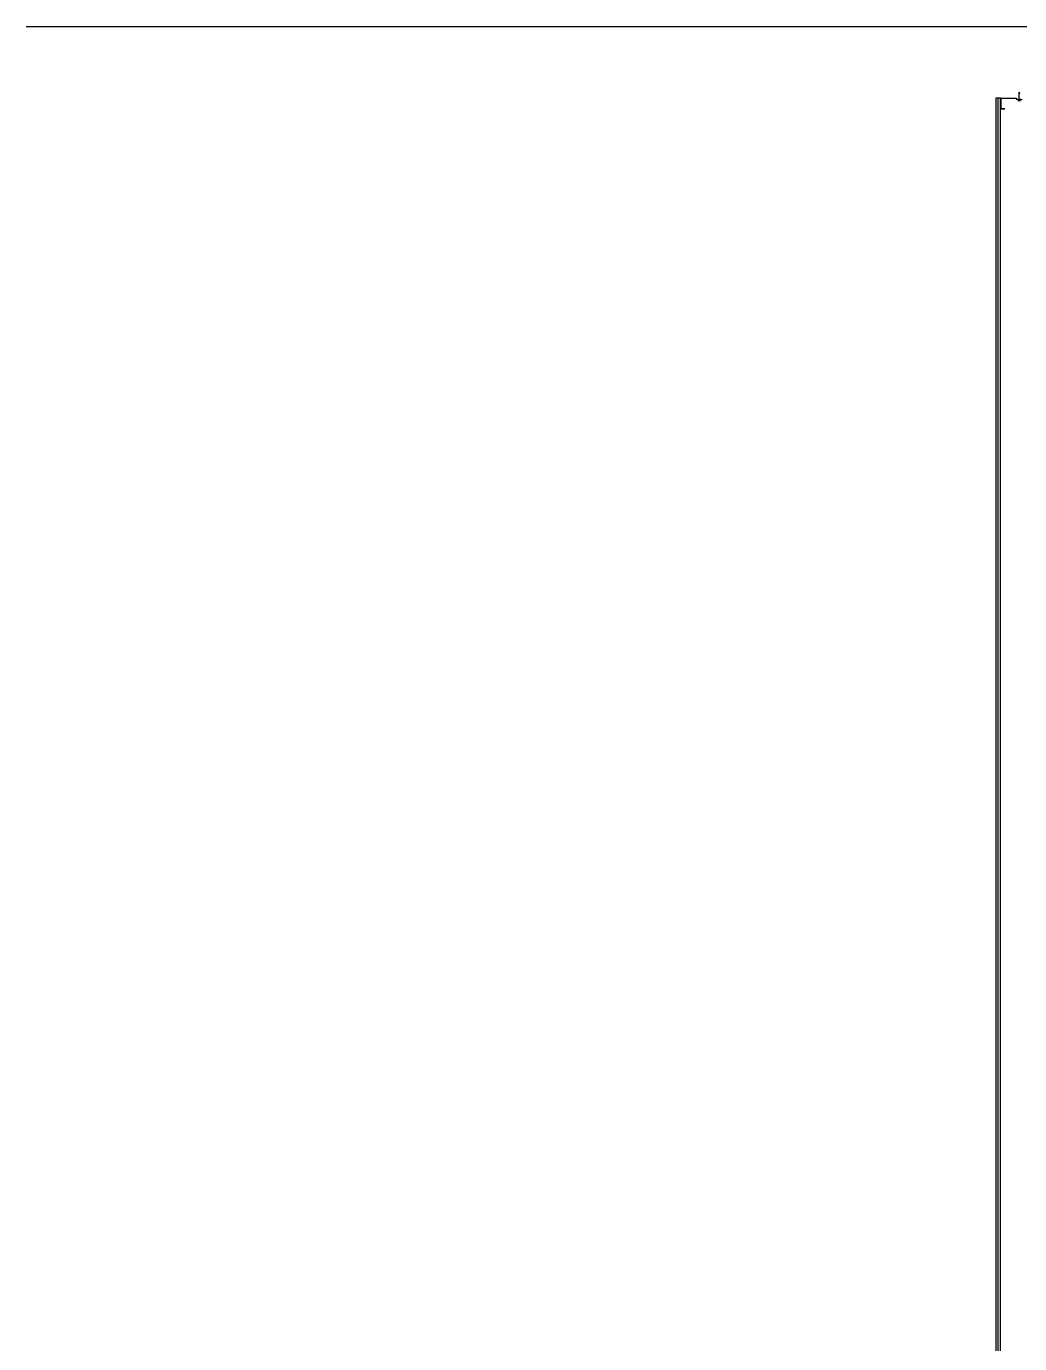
# Model space of a CAD drawing. Header units: millimetres. Extents: x 19868 to 801382, y -4805 to 85279.
# Drawn here: x 328238 to 332388, y 38179 to 43679 of the extents above; entities that cross this region are included whole.
import ezdxf

# ---------------------------------------------------------------- set-up
doc = ezdxf.new("R2010")
doc.units = ezdxf.units.MM
doc.header["$LTSCALE"] = 250
for name, color, linetype in [('8입면선', 8, 'Continuous'), ('A-FIN', 6, 'Continuous'), ('A-WALL-D', 7, 'Continuous'), ('GAGAM-DT', 7, 'Continuous'), ('입면', 7, 'Continuous')]:
    doc.layers.add(name, color=color, linetype=linetype)

# ---------------------------------------------------------------- blocks, each defined once
blk = doc.blocks.new('*U180')
at = {"layer": '8입면선', "color": 8}
blk.add_line((3316397.6, 472011.4), (3316397.6, 480361.4), dxfattribs=at)
at = {"layer": 'A-WALL-D'}
for p, q in [((3316387.6, 480361.4), (3316387.6, 472011.4)), ((3316407.6, 480361.4), (3316387.6, 480361.4)), ((3316407.6, 472021.4), (3316407.6, 480361.4))]:
    blk.add_line(p, q, dxfattribs=at)
at = {"layer": 'GAGAM-DT', "color": 8}
for p, q in [((3316485.3, 480355.6), (3316485.3, 480387)), ((3316490.3, 480381.5), (3316485.3, 480387)), ((3316492.7, 480355.6), (3316482.8, 480355.6)), ((3316482.8, 480355.6), (3316482.8, 480352.1)), ((3316491.2, 480350.6), (3316484.3, 480350.6)), ((3316485.3, 480355.6), (3316485.3, 480350.6))]:
    blk.add_line(p, q, dxfattribs=at)
blk.add_arc((3316484.3, 480352.1), 1.51, 180, 270, dxfattribs=at)
at = {"layer": '입면', "color": 6}
for p, q in [((3316407.6, 480316.4), (3316407.6, 480361.4)), ((3316407.6, 480361.4), (3316472.9, 480361.4)), ((3316472.4, 480360.2), (3316408.8, 480360.2)), ((3316408.8, 480360.2), (3316408.8, 480317.6)), ((3316477.4, 480354.4), (3316472.4, 480360.2)), ((3316472.9, 480361.4), (3316477.9, 480355.6)), ((3316497.8, 480354.4), (3316477.4, 480354.4)), ((3316477.9, 480355.6), (3316497.3, 480355.6)), ((3316425.4, 480316.4), (3316407.6, 480316.4)), ((3316408.8, 480317.6), (3316425.4, 480317.6)), ((3316425.4, 480317.6), (3316425.4, 480316.4))]:
    blk.add_line(p, q, dxfattribs=at)

msp = doc.modelspace()

# ---------------------------------------------------------------- linework, layer by layer
at = {"layer": 'A-FIN'}
msp.add_line((328238.2, 43678.9), (334988.2, 43678.9), dxfattribs=at)

# ---------------------------------------------------------------- block references
at = {"layer": 'A-WALL-D'}
msp.add_blockref('*U180', (-2984099.4, -436982.5), dxfattribs=at)

doc.saveas('drawing.dxf')
